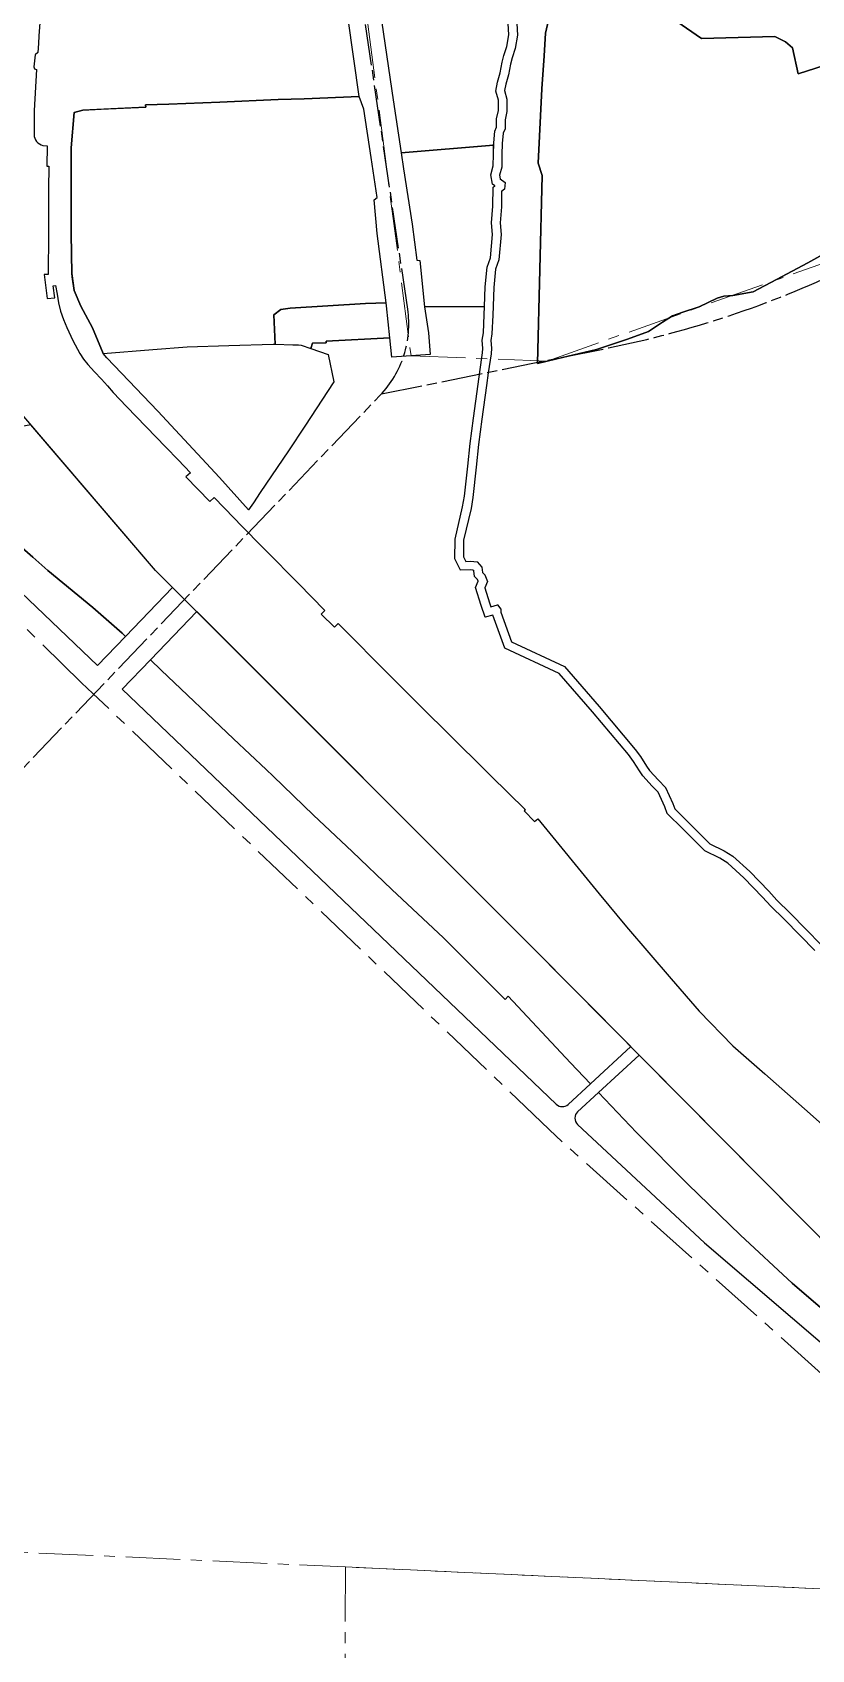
# Model space of a CAD drawing. Header units: millimetres. Extents: x 125232 to 134072, y 142885 to 152835.
# Drawn here: x 126345 to 126799, y 147147 to 148091 of the extents above; entities that cross this region are included whole.
import ezdxf

# ---------------------------------------------------------------- set-up
doc = ezdxf.new("R2010")
doc.units = ezdxf.units.MM
doc.linetypes.add('ACAD_ISO08W100', pattern=[36, 24, -3, 6, -3])
doc.linetypes.add('CENTER', pattern=[50.8, 31.75, -6.35, 6.35, -6.35])
for name, color, linetype in [('green & plaza', 80, 'Continuous'), ('research & university', 30, 'Continuous'), ('residence', 2, 'Continuous'), ('Sports', 81, 'Continuous'), ('water', 4, 'Continuous'), ('老城北中心线', 7, 'ACAD_ISO08W100')]:
    doc.layers.add(name, color=color, linetype=linetype)
for name, color, linetype, lineweight in [('historical site', 232, 'Continuous', 0), ('school', 31, 'Continuous', 0), ('super block', 6, 'CENTER', 0)]:
    doc.layers.add(name, color=color, linetype=linetype, lineweight=lineweight)

msp = doc.modelspace()

# ---------------------------------------------------------------- linework, layer by layer
at = {"layer": 'green & plaza'}
msp.add_lwpolyline([(126350.94, 148122.46), (126348.44, 148089.48), (126348.15, 148085.03), (126347.8, 148079.78), (126346.23, 148078.29), (126345.61, 148071.29, 0.427262), (126347.01, 148069.79), (126347.05, 148069.79), (126347.06, 148069.79), (126345.78, 148045.78), (126345.68, 148031.89, 0.354014), (126350.83, 148025.46), (126353.32, 148025.33), (126353.17, 148013.3), (126354.25, 148013.29), (126354.05, 148000), (126354.07, 147985.16), (126354.09, 147973.83), (126353.79, 147950.15), (126351.48, 147950.1), (126353.39, 147936.06), (126357.86, 147936.45), (126356.71, 147943.53), (126358.19, 147943.71), (126359.06, 147938.7), (126359.92, 147933.69), (126361.07, 147928.68), (126362.75, 147923.83), (126364.7, 147919.27), (126368.37, 147911.54), (126372.42, 147903.99), (126374.55, 147900.66), (126377.01, 147897.56), (126380.98, 147893.28), (126384.95, 147888.99), (126388.41, 147885.14), (126391.87, 147881.3), (126395.78, 147877.22), (126399.68, 147873.15), (126411.08, 147861.26), (126422.48, 147849.36), (126429.68, 147841.88), (126436.88, 147834.39), (126434.3, 147832.03), (126448.24, 147817.61), (126450.69, 147820.02), (126462.36, 147807.93), (126466.67, 147803.53), (126479.19, 147790.81), (126480.71, 147789.27), (126500, 147769.71), (126515.43, 147754.06), (126513.29, 147751.96), (126520.97, 147744.31), (126523.08, 147746.44), (126554.46, 147714.94), (126570.65, 147698.7), (126608.55, 147661.14), (126612.27, 147657.46), (126632.37, 147637.73), (126631.6, 147637.01), (126637.7, 147630.9), (126639.61, 147632.4), (126675.38, 147588.55), (126691.4, 147569.38), (126717.53, 147539.09), (126733.87, 147520.17), (126753.52, 147499.94), (126772.08, 147483.57), (126798.54, 147460.24), (126835.85, 147426.94)], format="xyb", dxfattribs=at)
for points in [[(126627.01, 148103.68), (126627.68, 148089.81), (126626.47, 148082.04), (126624.64, 148076.56), (126623.71, 148073), (126622.56, 148066.62), (126620.92, 148061.15), (126620.24, 148057.47), (126621.64, 148052.5), (126621.64, 148045.2), (126620.5, 148040.49), (126620.5, 148035.1), (126619.48, 148032.54), (126618.87, 148026.65), (126618.71, 148020.09), (126618.54, 148012.81), (126617.3, 148008.06), (126617.67, 148005.89), (126620.66, 148003.84), (126620.19, 148000.04), (126618.52, 147998.68), (126618.38, 147989.68), (126617.58, 147980.24), (126618.23, 147973.57), (126616.88, 147958.72), (126614.93, 147953.29), (126613.99, 147942.62), (126613.34, 147926.42), (126612.84, 147915.55), (126612.21, 147911.63), (126612.53, 147907.06), (126612.37, 147903.83), (126610.72, 147892.69), (126609.76, 147885.44), (126607.03, 147865.7), (126605.11, 147850.89), (126603.74, 147837.71), (126601.8, 147820.03), (126600.67, 147813.55), (126596.32, 147795.04), (126596.22, 147785.4), (126597.54, 147782.69), (126600.36, 147782.85), (126604.32, 147782.34), (126607.03, 147779.22), (126607.38, 147776.16), (126608.71, 147774.84), (126610.26, 147770.97), (126608.64, 147767.23), (126611.38, 147758.57), (126612.18, 147756.24), (126616.16, 147757.4), (126618.14, 147754.75), (126617.98, 147753.14), (126624.37, 147735.68), (126655.22, 147721.34), (126675.42, 147698.02), (126696.49, 147672.96), (126699.53, 147668.73), (126703.07, 147663.12), (126704.75, 147660.65), (126710.07, 147654.99), (126714.12, 147650.8), (126718.34, 147641.36), (126719.51, 147638.28), (126727.74, 147630.05), (126736.72, 147621.2), (126740.07, 147617.85), (126748.37, 147613.79), (126753.53, 147610.57), (126763.34, 147601.63), (126774.46, 147590.15), (126779.18, 147584.95), (126786.83, 147577.39), (126796.32, 147567.91), (126804.99, 147558.88)], [(126807.64, 147962.88), (126797.16, 147956.85), (126778.86, 147947.16), (126765.32, 147939.97), (126753.37, 147937.87), (126748.16, 147937.51), (126744.32, 147936.37), (126733.77, 147931.28), (126724.23, 147928.21), (126718.17, 147926), (126712.48, 147922.4), (126704.31, 147916.88), (126692.02, 147912.33), (126673.9, 147906.32), (126650.64, 147900.93), (126639.49, 147898.25), (126642.21, 148007.83), (126639.88, 148015.1), (126642.03, 148058.45), (126643.39, 148077.69), (126644.21, 148090.92), (126647.31, 148104.43)], [(126801.32, 147555.49), (126792.75, 147564.41), (126783.31, 147573.84), (126775.57, 147581.49), (126770.82, 147586.73), (126759.86, 147598.04), (126750.49, 147606.57), (126745.94, 147609.41), (126737.12, 147613.73), (126733.19, 147617.65), (126724.21, 147626.51), (126715.21, 147635.5), (126713.71, 147639.45), (126709.92, 147647.96), (126706.45, 147651.54), (126700.84, 147657.51), (126698.89, 147660.38), (126695.38, 147665.93), (126692.54, 147669.88), (126671.62, 147694.78), (126652.14, 147717.26), (126620.38, 147732.02), (126613.3, 147751.37), (126608.99, 147750.12), (126606.63, 147757.01), (126603.3, 147767.51), (126604.84, 147771.05), (126604.45, 147772.03), (126602.62, 147773.86), (126602.24, 147777.11), (126601.79, 147777.62), (126600.18, 147777.83), (126594.5, 147777.51), (126591.21, 147784.27), (126591.32, 147795.65), (126595.77, 147814.55), (126596.85, 147820.73), (126598.76, 147838.24), (126600.14, 147851.47), (126602.08, 147866.37), (126604.8, 147886.11), (126605.77, 147893.39), (126607.39, 147904.32), (126607.52, 147907.01), (126607.19, 147911.86), (126607.86, 147916.06), (126608.34, 147926.64), (126608.53, 147931.41), (126573.55, 147931.21), (126575.89, 147916.14), (126576.79, 147903.44), (126554.53, 147901.87), (126553.36, 147913.09), (126516.16, 147911.28), (126516.12, 147910.22), (126508.21, 147910.04), (126507.12, 147906.95), (126517.22, 147903.48), (126520.58, 147887.52), (126503.66, 147861.59), (126494.11, 147847.21), (126477.69, 147822.87), (126473.63, 147816.85), (126470.83, 147812.84), (126453.94, 147831.67), (126417.82, 147870.34), (126396.59, 147892.61), (126388.13, 147901.48), (126386.05, 147904.03), (126379.74, 147919.08), (126372.95, 147931.62), (126368.96, 147940.77), (126367.89, 147948.78), (126367.63, 147950.72), (126367.34, 147973.89), (126367.32, 147981.97), (126367.28, 148005.48), (126367.26, 148024.16), (126369.04, 148044.73), (126374.14, 148046.07), (126384.72, 148046.57), (126410.8, 148047.82), (126410.61, 148049.1), (126424.21, 148049.65), (126454.01, 148050.66), (126488.03, 148052.31), (126503.28, 148052.59), (126535.44, 148054.08), (126528.91, 148099.39)]]:
    msp.add_lwpolyline(points, dxfattribs=at)
for points in [[(126332.45, 147796.1), (126320.59, 147809.57), (126309.46, 147823.72), (126302.54, 147821.16), (126295.61, 147832.12), (126293.05, 147836.17), (126297.6, 147841.31), (126294.04, 147847.04), (126291.06, 147852.59), (126272.47, 147849.13, 0.074203), (126338.13, 147764.45), (126382.69, 147721.84), (126399.06, 147738.93), (126397.11, 147740.79), (126379.9, 147755.8), (126353.61, 147777.33), (126344.91, 147785.24)], [(126531.37, 147613.42), (126508.63, 147634.56), (126485.19, 147657.24), (126481.11, 147661.12), (126462.06, 147679.17), (126419.75, 147719.28), (126413.56, 147725.16), (126397.14, 147708.02), (126650.41, 147465.82, 0.395903), (126657.26, 147465.76), (126670.3, 147477.78), (126658.66, 147490.06), (126622.4, 147528.93), (126620.62, 147526.96), (126584.63, 147562.91), (126554.5, 147591.1)], [(126830.67, 147324.81), (126788.07, 147361.49), (126758.01, 147389.35), (126727.17, 147419.18), (126697.22, 147449.36), (126675.11, 147472.7), (126662.88, 147461.42, 0.436502), (126662.86, 147454.09), (126737, 147384.95), (126891.01, 147252.94, 0.030051), (126937.72, 147217.54, 0.037474), (126953.92, 147229.61), (126946.26, 147235.54), (126936.12, 147242.72), (126914.57, 147258.33), (126889.66, 147277.89), (126854.06, 147305.35)]]:
    msp.add_lwpolyline(points, format="xyb", close=True, dxfattribs=at)
at = {"layer": 'historical site'}
for points in [[(126622.03, 148103.18), (126622.66, 148090.08), (126621.59, 148083.23), (126619.84, 148077.99), (126618.82, 148074.07), (126617.69, 148067.78), (126616.06, 148062.33), (126615.11, 148057.24), (126616.64, 148051.81), (126616.64, 148045.79), (126615.5, 148041.08), (126615.5, 148036.07), (126614.58, 148033.75), (126613.88, 148026.97), (126613.71, 148020.21), (126613.56, 148013.51), (126612.19, 148008.27), (126613.11, 148002.96), (126614.61, 148001.94), (126613.56, 148001.08), (126613.38, 147989.93), (126612.56, 147980.21), (126613.21, 147973.55), (126611.96, 147959.81), (126610, 147954.37), (126608.99, 147942.94), (126608.53, 147931.41), (126608.34, 147926.64), (126607.86, 147916.06), (126607.19, 147911.86), (126607.52, 147907.01), (126607.39, 147904.32), (126605.77, 147893.39), (126604.8, 147886.11), (126602.08, 147866.37), (126600.14, 147851.47), (126598.76, 147838.24), (126596.85, 147820.73), (126595.77, 147814.55), (126591.32, 147795.65), (126591.21, 147784.27), (126594.5, 147777.51), (126600.18, 147777.83), (126601.79, 147777.62), (126602.24, 147777.11), (126602.62, 147773.86), (126604.45, 147772.03), (126604.84, 147771.05), (126603.3, 147767.51), (126606.63, 147757.01), (126608.99, 147750.12), (126613.3, 147751.37), (126620.38, 147732.02), (126652.14, 147717.26), (126671.62, 147694.78), (126692.54, 147669.88), (126695.38, 147665.93), (126698.89, 147660.38), (126700.84, 147657.51), (126706.45, 147651.54), (126709.92, 147647.96), (126713.71, 147639.45), (126715.21, 147635.5), (126724.21, 147626.51), (126733.19, 147617.65), (126737.12, 147613.73), (126745.94, 147609.41), (126750.49, 147606.57), (126759.86, 147598.04), (126770.82, 147586.73), (126775.57, 147581.49), (126783.31, 147573.84), (126792.75, 147564.41), (126801.32, 147555.49)], [(126804.99, 147558.88), (126796.32, 147567.91), (126786.83, 147577.39), (126779.18, 147584.95), (126774.46, 147590.15), (126763.34, 147601.63), (126753.53, 147610.57), (126748.37, 147613.79), (126740.07, 147617.85), (126736.72, 147621.2), (126727.74, 147630.05), (126719.51, 147638.28), (126718.34, 147641.36), (126714.12, 147650.8), (126710.07, 147654.99), (126704.75, 147660.65), (126703.07, 147663.12), (126699.53, 147668.73), (126696.49, 147672.96), (126675.42, 147698.02), (126655.22, 147721.34), (126624.37, 147735.68), (126617.98, 147753.14), (126618.14, 147754.75), (126616.16, 147757.4), (126612.18, 147756.24), (126611.38, 147758.57), (126608.64, 147767.23), (126610.26, 147770.97), (126608.71, 147774.84), (126607.38, 147776.16), (126607.03, 147779.22), (126604.32, 147782.34), (126600.36, 147782.85), (126597.54, 147782.69), (126596.22, 147785.4), (126596.32, 147795.04), (126600.67, 147813.55), (126601.8, 147820.03), (126603.74, 147837.71), (126605.11, 147850.89), (126607.03, 147865.7), (126609.76, 147885.44), (126610.72, 147892.69), (126612.37, 147903.83), (126612.53, 147907.06), (126612.21, 147911.63), (126612.84, 147915.55), (126613.34, 147926.42), (126613.99, 147942.62), (126614.93, 147953.29), (126616.88, 147958.72), (126618.23, 147973.57), (126617.58, 147980.24), (126618.38, 147989.68), (126618.52, 147998.68), (126620.19, 148000.04), (126620.66, 148003.84), (126617.67, 148005.89), (126617.3, 148008.06), (126618.54, 148012.81), (126618.71, 148020.09), (126618.87, 148026.65), (126619.48, 148032.54), (126620.5, 148035.1), (126620.5, 148040.49), (126621.64, 148045.2), (126621.64, 148052.5), (126620.24, 148057.47), (126620.92, 148061.15), (126622.56, 148066.62), (126623.71, 148073), (126624.64, 148076.56), (126626.47, 148082.04), (126627.68, 148089.81), (126627.01, 148103.68)]]:
    msp.add_lwpolyline(points, dxfattribs=at)
at = {"layer": 'research & university'}
msp.add_lwpolyline([(126542.42, 148018.48), (126538.11, 148046.63), (126535.44, 148054.08), (126503.28, 148052.59), (126488.03, 148052.31), (126454.01, 148050.66), (126424.21, 148049.65), (126410.61, 148049.1), (126410.8, 148047.82), (126374.14, 148046.07), (126369.04, 148044.73), (126367.26, 148024.16), (126367.28, 148005.48), (126367.34, 147973.89), (126367.63, 147950.72), (126368.96, 147940.77), (126372.95, 147931.62), (126379.74, 147919.08), (126386.05, 147904.03), (126415.02, 147906.32), (126434.98, 147907.85), (126459.38, 147908.71), (126485.25, 147909.57), (126486.4, 147909.47), (126485.63, 147926.52), (126489.64, 147929.67), (126495.17, 147930.53), (126539.01, 147933.17), (126551.14, 147933.54), (126545.93, 147974.02), (126544.13, 147993.64), (126545.79, 147995.02)], close=True, dxfattribs=at)
at = {"layer": 'residence'}
for points in [[(126548.56, 148097.04), (126555.31, 148052.03), (126559.87, 148021.22), (126613.85, 148025.58), (126613.88, 148026.97), (126614.58, 148033.75), (126615.5, 148036.07), (126615.5, 148041.08), (126616.64, 148045.79), (126616.64, 148051.81), (126615.11, 148057.24), (126616.06, 148062.33), (126617.69, 148067.78), (126618.82, 148074.07), (126619.84, 148077.99), (126621.59, 148083.23), (126622.66, 148090.08), (126622.03, 148103.18)], [(126715.16, 148101.78), (126735.21, 148087.87), (126777.9, 148089.01), (126784.25, 148085.97), (126788.32, 148082.41), (126791.49, 148067.21), (126812.11, 148073.8), (126820.9, 148075.72), (126821.45, 148071.2), (126910.88, 148085.62), (126911.18, 148084.74), (126962.4, 148091.34), (126959.54, 148108)]]:
    msp.add_lwpolyline(points, dxfattribs=at)
for points in [[(126613.38, 147989.93), (126613.56, 148001.08), (126614.61, 148001.94), (126613.11, 148002.96), (126612.19, 148008.27), (126613.56, 148013.51), (126613.71, 148020.21), (126613.85, 148025.58), (126559.87, 148021.22), (126561.28, 148011.75), (126566.22, 147979.44), (126569.03, 147958.54), (126570.83, 147958.32), (126573.53, 147931.31), (126573.55, 147931.21), (126608.53, 147931.41), (126608.99, 147942.94), (126610, 147954.37), (126611.96, 147959.81), (126613.21, 147973.55), (126612.56, 147980.21)], [(126551.35, 147931.92), (126551.14, 147933.54), (126539.01, 147933.17), (126495.17, 147930.53), (126489.64, 147929.67), (126485.63, 147926.52), (126486.4, 147909.47), (126496.65, 147909.18), (126499.97, 147909.12), (126501.58, 147908.94), (126507.12, 147906.95), (126508.21, 147910.04), (126516.12, 147910.22), (126516.16, 147911.28), (126553.36, 147913.09)]]:
    msp.add_lwpolyline(points, close=True, dxfattribs=at)
at = {"layer": 'school'}
msp.add_lwpolyline([(126520.58, 147887.52), (126517.22, 147903.48), (126507.12, 147906.95), (126501.58, 147908.94), (126499.97, 147909.12), (126496.65, 147909.18), (126486.4, 147909.47), (126485.25, 147909.57), (126459.38, 147908.71), (126434.98, 147907.85), (126415.02, 147906.32), (126386.05, 147904.03), (126388.13, 147901.48), (126417.82, 147870.34), (126453.94, 147831.67), (126470.83, 147812.84), (126473.63, 147816.85), (126494.11, 147847.21), (126503.66, 147861.59)], close=True, dxfattribs=at)
at = {"layer": 'Sports'}
for points in [[(126647.31, 148104.43), (126644.21, 148090.92), (126643.39, 148077.69), (126642.03, 148058.45), (126639.88, 148015.1), (126642.21, 148007.83), (126639.49, 147898.25), (126650.64, 147900.93), (126673.9, 147906.32), (126692.02, 147912.33), (126704.31, 147916.88), (126712.48, 147922.4), (126718.17, 147926), (126724.23, 147928.21), (126733.77, 147931.28), (126744.32, 147936.37), (126748.16, 147937.51), (126753.37, 147937.87), (126765.32, 147939.97), (126778.86, 147947.16), (126797.16, 147956.85), (126807.64, 147962.88)], [(126812.11, 148073.8), (126791.49, 148067.21), (126788.32, 148082.41), (126784.25, 148085.97), (126777.9, 148089.01), (126735.21, 148087.87), (126715.16, 148101.78)]]:
    msp.add_lwpolyline(points, dxfattribs=at)
at = {"layer": 'super block'}
for points in [[(126158.33, 149652.3), (126206.08, 149580.32), (126219.34, 149546.61), (126251.89, 149435.56), (126272.04, 149391.17), (126331.82, 149295.67), (126386.63, 149207.47), (126416.85, 149137.09), (126435.86, 149068.78), (126444.13, 148918.21), (126462.49, 148740.19), (126480.4, 148563.98), (126492.86, 148441.5), (126540.44, 148096.34), (126565.66, 147902.66), (126645.07, 147899.59), (126840.57, 147968.9), (126914.75, 147998.62), (126931.8, 148005.11), (126954.33, 148008.62), (126975.91, 148012.17), (126997.64, 148015.63)], [(126246.91, 147208.5), (126527.43, 147195.77), (126565.33, 147194.06), (126827.2, 147182), (126899.48, 147180.79), (126936.82, 147197.65), (126939.84, 147199.84), (126930.04, 147206.27), (126882.65, 147242.19), (126805.22, 147308.55), (126653.81, 147443.94), (126646.32, 147451.1), (126379.97, 147705.65), (126373.43, 147711.89), (126311.98, 147771.68)], [(127019.95, 147147.25), (126939.84, 147199.84), (126936.82, 147197.65), (126899.48, 147180.79), (126827.2, 147182), (126565.33, 147194.06), (126527.43, 147195.77), (126527, 147121.81)]]:
    msp.add_lwpolyline(points, dxfattribs=at)
msp.add_lwpolyline([(126949.13, 148320.07), (126932.67, 148535.25), (126920.28, 148749.76), (126919.48, 148797.14), (126895.88, 148792.4), (126618.73, 148629.63), (126553.99, 148607.64), (126486.39, 148600.37), (126476.78, 148599.64), (126480.4, 148563.98), (126492.86, 148441.5), (126540.44, 148096.34), (126565.66, 147902.66), (126645.07, 147899.59), (126840.57, 147968.9), (126914.75, 147998.62), (126931.8, 148005.11), (126954.33, 148008.62), (126975.91, 148012.17), (126997.64, 148015.63)], close=True, dxfattribs=at)
at = {"layer": 'water'}
for points in [[(126350.94, 148122.46), (126348.44, 148089.48), (126348.15, 148085.03), (126347.8, 148079.78), (126346.23, 148078.29), (126345.61, 148071.29, 0.427262), (126347.01, 148069.79), (126347.05, 148069.79), (126347.06, 148069.79), (126345.78, 148045.78), (126345.68, 148031.89, 0.354014), (126350.83, 148025.46), (126353.32, 148025.33), (126353.17, 148013.3), (126354.25, 148013.29), (126354.05, 148000), (126354.07, 147985.16), (126354.09, 147973.83), (126353.79, 147950.15), (126351.48, 147950.1), (126353.39, 147936.06), (126357.86, 147936.45), (126356.71, 147943.53), (126358.19, 147943.71), (126359.06, 147938.7), (126359.92, 147933.69), (126361.07, 147928.68), (126362.75, 147923.83), (126364.7, 147919.27), (126368.37, 147911.54), (126372.42, 147903.99), (126374.55, 147900.66), (126377.01, 147897.56), (126380.98, 147893.28), (126384.95, 147888.99), (126388.41, 147885.14), (126391.87, 147881.3), (126395.78, 147877.22), (126399.68, 147873.15), (126411.08, 147861.26), (126422.48, 147849.36), (126429.68, 147841.88), (126436.88, 147834.39), (126434.3, 147832.03), (126448.24, 147817.61), (126450.69, 147820.02), (126462.36, 147807.93), (126466.67, 147803.53), (126479.19, 147790.81), (126480.71, 147789.27), (126500, 147769.71), (126515.43, 147754.06), (126513.29, 147751.96), (126520.97, 147744.31), (126523.08, 147746.44), (126554.46, 147714.94), (126570.65, 147698.7), (126608.55, 147661.14), (126612.27, 147657.46), (126632.37, 147637.73), (126631.6, 147637.01), (126637.7, 147630.9), (126639.61, 147632.4), (126675.38, 147588.55), (126691.4, 147569.38), (126717.53, 147539.09), (126733.87, 147520.17), (126753.52, 147499.94), (126772.08, 147483.57), (126798.54, 147460.24), (126835.85, 147426.94)], [(126839.38, 147352.64), (126635, 147558.84), (126416.57, 147777.43), (126321.15, 147888.63, -0.134178)]]:
    msp.add_lwpolyline(points, format="xyb", dxfattribs=at)
for points in [[(126343.69, 147862.36), (126291.06, 147852.59), (126294.04, 147847.04), (126297.6, 147841.31), (126293.05, 147836.17), (126295.61, 147832.12), (126302.54, 147821.16), (126309.46, 147823.72), (126320.59, 147809.57), (126332.45, 147796.1), (126344.91, 147785.24), (126353.61, 147777.33), (126379.9, 147755.8), (126397.11, 147740.79), (126399.06, 147738.93), (126426.45, 147767.54), (126416.57, 147777.43)], [(126440.59, 147753.39), (126413.56, 147725.16), (126419.75, 147719.28), (126462.06, 147679.17), (126481.11, 147661.12), (126485.19, 147657.24), (126508.63, 147634.56), (126531.37, 147613.42), (126554.5, 147591.1), (126584.63, 147562.91), (126620.62, 147526.96), (126622.4, 147528.93), (126658.66, 147490.06), (126670.3, 147477.78), (126693.84, 147499.48), (126635, 147558.84)], [(126839.38, 147352.64), (126698.77, 147494.51), (126675.11, 147472.7), (126697.22, 147449.36), (126727.17, 147419.18), (126758.01, 147389.35), (126788.07, 147361.49), (126830.67, 147324.81), (126854.06, 147305.35), (126889.66, 147277.89), (126914.57, 147258.33), (126936.12, 147242.72), (126946.26, 147235.54), (126953.92, 147229.61), (126978.96, 147252)]]:
    msp.add_lwpolyline(points, close=True, dxfattribs=at)
at = {"layer": '老城北中心线', "linetype": 'ACAD_ISO08W100', "lineweight": 25}
for p, q in [((126563.69, 147929.94), (126526.72, 148179.93)), ((126548.36, 147880.4), (126680.96, 147907.31)), ((126220.62, 147538.14), (126547.67, 147879.66))]:
    msp.add_line(p, q, dxfattribs=at)
for centre, radius, start, end in [((126561.64, 148495.32), 600, 281.47074, 295.39303), ((126504.33, 147921.16), 60, 316.24038, 8.41248)]:
    msp.add_arc(centre, radius, start, end, dxfattribs=at)

doc.saveas('drawing.dxf')
